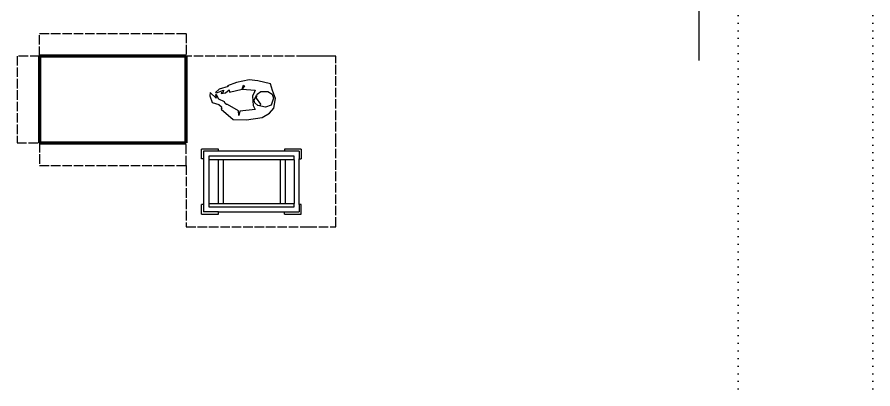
# Model space of a CAD drawing. Header units: millimetres. Extents: x -9564 to 18143, y -28921 to 24346.
# Drawn here: x 9004 to 14724, y -19858 to -17375 of the extents above; entities that cross this region are included whole.
import ezdxf

# ---------------------------------------------------------------- set-up
doc = ezdxf.new("R2010")
doc.units = ezdxf.units.MM
doc.header["$LTSCALE"] = 100
doc.linetypes.add('DASHED2', pattern=[0.762, 0.635, -0.127])
doc.linetypes.add('DOT', pattern=[0.508, 0, -0.508])
for name, color, linetype in [('Edges', 7, 'Continuous'), ('freecads.com', 7, 'Continuous'), ('Maquinas', 200, 'Continuous'), ('MUROS', 7, 'Continuous')]:
    doc.layers.add(name, color=color, linetype=linetype)

# ---------------------------------------------------------------- blocks, each defined once
blk = doc.blocks.new('Bakery Trolley pl')
at = {"layer": 'Edges'}
for p, q in [((0.1804, 0.6253), (0.2371, 0.6253)), ((0.1804, 0.6253), (0.1804, 0.526)), ((0.2371, 0.6127), (0.1929, 0.6127)), ((0.1929, 0.526), (0.1929, 0.6127)), ((0.2371, 0.6127), (0.2371, 0.6253)), ((0.5048, 0.6127), (0.2371, 0.6127)), ((0.5048, 0.6127), (0.5048, 0.6253)), ((0.5048, 0.6253), (0.5615, 0.6253)), ((0.5489, 0.6127), (0.5048, 0.6127)), ((0.5489, 0.526), (0.5489, 0.6127)), ((0.5615, 0.526), (0.5615, 0.6253)), ((0.2229, 0.5827), (0.2229, 0.0827)), ((0.2429, 0.5827), (0.2229, 0.5827)), ((0.2429, 0.5827), (0.2429, 0.5798)), ((0.4989, 0.5827), (0.2429, 0.5827)), ((0.2429, 0.5798), (0.4989, 0.5798)), ((0.2429, 0.5798), (0.2429, 0.5245)), ((0.5189, 0.5827), (0.4989, 0.5827)), ((0.4989, 0.5798), (0.4989, 0.5827)), ((0.4989, 0.5245), (0.4989, 0.5798)), ((0.5189, 0.0827), (0.5189, 0.5827)), ((0.1804, 0.526), (0.1929, 0.526)), ((0.1929, 0.526), (0.1929, 0.1394)), ((0.2429, 0.5245), (0.4989, 0.5245)), ((0.2429, 0.5245), (0.2429, 0.4967)), ((0.4989, 0.4967), (0.4989, 0.5245)), ((0.5489, 0.526), (0.5615, 0.526)), ((0.5489, 0.1394), (0.5489, 0.526)), ((0.2429, 0.4967), (0.4989, 0.4967)), ((0.2429, 0.4967), (0.2429, 0.1615)), ((0.4989, 0.1615), (0.4989, 0.4967)), ((0.2429, 0.1615), (0.4989, 0.1615)), ((0.2429, 0.1615), (0.2429, 0.1325)), ((0.4989, 0.1325), (0.4989, 0.1615)), ((0.1804, 0.1394), (0.1929, 0.1394)), ((0.1804, 0.1394), (0.1804, 0.0402)), ((0.1929, 0.1394), (0.1929, 0.0527)), ((0.2429, 0.1325), (0.4989, 0.1325)), ((0.2429, 0.1325), (0.2429, 0.0827)), ((0.4989, 0.0827), (0.4989, 0.1325)), ((0.5615, 0.1394), (0.5489, 0.1394)), ((0.5489, 0.0527), (0.5489, 0.1394)), ((0.5615, 0.0402), (0.5615, 0.1394)), ((0.2371, 0.0527), (0.1929, 0.0527)), ((0.2229, 0.0827), (0.2429, 0.0827)), ((0.2371, 0.0402), (0.2371, 0.0527)), ((0.2371, 0.0527), (0.5048, 0.0527)), ((0.4989, 0.0827), (0.2429, 0.0827)), ((0.4989, 0.0827), (0.5189, 0.0827)), ((0.5048, 0.0527), (0.5048, 0.0402)), ((0.5489, 0.0527), (0.5048, 0.0527)), ((0.1804, 0.0402), (0.2371, 0.0402)), ((0.5615, 0.0402), (0.5048, 0.0402))]:
    blk.add_line(p, q, dxfattribs=at)

msp = doc.modelspace()

# ---------------------------------------------------------------- linework, layer by layer
msp.add_line((13561.4, -9415.6), (13561.4, -17665.6))
at = {"color": 3, "linetype": 'DASHED2'}
for p, q in [((9154.3, -17635.1), (9154.3, -17485.1)), ((9154.3, -17485.1), (10134.3, -17485.1)), ((10134.3, -17485.1), (10134.3, -17635.1)), ((9154.3, -17635.1), (9004.3, -17635.1)), ((9004.3, -17635.1), (9004.3, -18215.1)), ((10934.3, -17635.1), (10134.3, -17635.1)), ((11134.3, -18215.1), (11134.3, -17635.1)), ((9004.3, -18215.1), (9154.3, -18215.1)), ((9154.3, -18215.1), (9154.3, -18365.1)), ((10134.3, -18365.1), (10134.3, -18215.1)), ((11134.3, -18775.1), (11134.3, -18215.1)), ((9154.3, -18365.1), (10134.3, -18365.1)), ((10134.3, -18365.1), (10134.3, -18775.1)), ((10134.3, -18775.1), (10914.3, -18775.1)), ((10914.3, -18775.1), (10934.3, -18775.1)), ((10934.3, -18775.1), (10944.3, -18775.1)), ((10944.3, -18775.1), (11134.3, -18775.1))]:
    msp.add_line(p, q, dxfattribs=at)
at = {"color": 3}
msp.add_line((11134.3, -17635.1), (10934.3, -17635.1), dxfattribs=at)
at = {"layer": 'freecads.com'}
for p, q in [((10414.1, -17838.3), (10355.2, -17855.6)), ((10469.6, -17812.2), (10410.7, -17833.1)), ((10410.7, -17833.1), (10414.1, -17838.3)), ((10554.5, -17793.2), (10469.6, -17812.2)), ((10507.7, -17855.6), (10516.4, -17829.6)), ((10523.3, -17833.1), (10509.4, -17857.3)), ((10516.4, -17829.6), (10523.3, -17833.1)), ((10613.4, -17800.1), (10554.5, -17793.2)), ((10698.3, -17820.9), (10613.4, -17800.1)), ((10712.2, -17864.3), (10698.3, -17820.9)), ((10294.5, -17878.1), (10292.1, -17901.2)), ((10292.1, -17901.2), (10308.9, -17944.9)), ((10334.4, -17916.3), (10294.5, -17878.1)), ((10355.2, -17855.6), (10330.9, -17878.1)), ((10330.9, -17878.1), (10337.9, -17879.9)), ((10337.9, -17893.7), (10330.9, -17893.7)), ((10330.9, -17893.7), (10334.4, -17916.3)), ((10337.9, -17879.9), (10384.7, -17862.5)), ((10353.5, -17923.2), (10337.9, -17893.7)), ((10381.2, -17876.4), (10367.3, -17879.9)), ((10367.3, -17879.9), (10369.1, -17885.1)), ((10369.1, -17885.1), (10396.8, -17881.6)), ((10384.7, -17862.5), (10381.2, -17876.4)), ((10396.8, -17881.6), (10421, -17860.8)), ((10421, -17860.8), (10422.8, -17876.4)), ((10422.8, -17876.4), (10507.7, -17855.6)), ((10509.4, -17857.3), (10595.2, -17863)), ((10589.8, -17873.1), (10576.8, -17903.5)), ((10589.3, -17929.3), (10604.8, -17895.4)), ((10595.2, -17863), (10589.8, -17873.1)), ((10604.7, -17916.3), (10607.7, -17888.9)), ((10607.7, -17888.9), (10632.5, -17871.2)), ((10632.5, -17871.2), (10679.2, -17871.2)), ((10679.2, -17871.2), (10709.5, -17890.2)), ((10709.5, -17890.2), (10717.4, -17916.3)), ((10731.2, -17918), (10712.2, -17864.3)), ((10308.9, -17944.9), (10353.5, -17959.6)), ((10389.9, -17940.6), (10353.5, -17923.2)), ((10395.1, -17951), (10389.9, -17940.6)), ((10403.7, -17959.6), (10395.1, -17951)), ((10410.7, -17957.9), (10403.7, -17959.6)), ((10483.4, -18001.3), (10410.7, -17957.9)), ((10576.8, -17903.5), (10581.6, -17965.2)), ((10592.3, -17946.9), (10589.3, -17929.3)), ((10613.7, -17964.6), (10592.3, -17946.9)), ((10634.3, -17955.9), (10604.7, -17916.3)), ((10629.1, -17968.1), (10634.3, -17955.9)), ((10717.4, -17916.3), (10702.1, -17962.4)), ((10719.1, -17982.2), (10731.2, -17918)), ((10353.5, -17959.6), (10370.8, -17973.5)), ((10370.8, -17973.5), (10367.3, -17978.7)), ((10367.3, -17978.7), (10374.3, -17983.9)), ((10374.3, -17983.9), (10369.1, -17990.9)), ((10369.1, -17990.9), (10448.8, -18058.5)), ((10485.2, -18032.5), (10483.4, -18001.3)), ((10492.1, -18003), (10485.2, -18032.5)), ((10594.5, -17991.9), (10492.1, -18003)), ((10581.6, -17965.2), (10594.5, -17991.9)), ((10663.8, -17977.1), (10613.7, -17964.6)), ((10702.1, -17962.4), (10663.8, -17977.1)), ((10691.4, -18016.9), (10719.1, -17982.2)), ((10448.8, -18058.5), (10537.2, -18062)), ((10537.2, -18062), (10641.1, -18044.6)), ((10641.1, -18044.6), (10691.4, -18016.9))]:
    msp.add_line(p, q, dxfattribs=at)
at = {"layer": 'Maquinas', "color": 0, "lineweight": 100}
for p, q in [((9154.3, -17635.1), (9154.3, -18215.1)), ((10134.3, -17635.1), (9154.3, -17635.1)), ((10134.3, -18215.1), (10134.3, -17635.1)), ((9154.3, -18215.1), (10134.3, -18215.1))]:
    msp.add_line(p, q, dxfattribs=at)
at = {"layer": 'MUROS', "color": 2, "linetype": 'DOT'}
for p, q in [((13823.8, -17160.6), (13823.8, -22689.5)), ((14723.8, -17160.6), (14723.8, -23579.5))]:
    msp.add_line(p, q, dxfattribs=at)

# ---------------------------------------------------------------- block references
at = {"xscale": 1141.039974711085, "yscale": 1141.039974711085, "zscale": 1141.039974711085, "rotation": 89.99999999999999}
msp.add_blockref('Bakery Trolley pl', (10949.7, -18896.7), dxfattribs=at)

doc.saveas('drawing.dxf')
